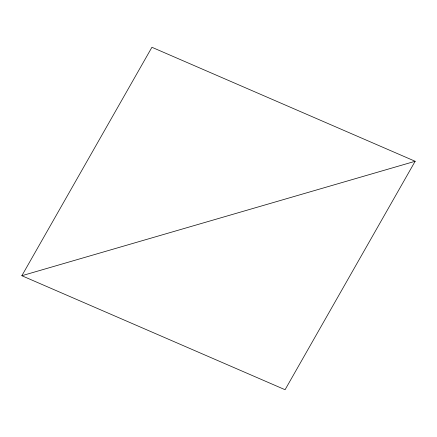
<?xml version="1.0" encoding="UTF-8"?>
<svg xmlns="http://www.w3.org/2000/svg" width="437" height="437" viewBox="0 0 437 437"><rect width="100%" height="100%" fill="white"/><g stroke="black" fill="none" stroke-linecap="round" stroke-linejoin="round"><path stroke-width="0.66" d="M21.85 275.725L151.923 47.278L415.15 161.275L285.077 389.722L21.85 275.725L415.15 161.275"/></g></svg>
